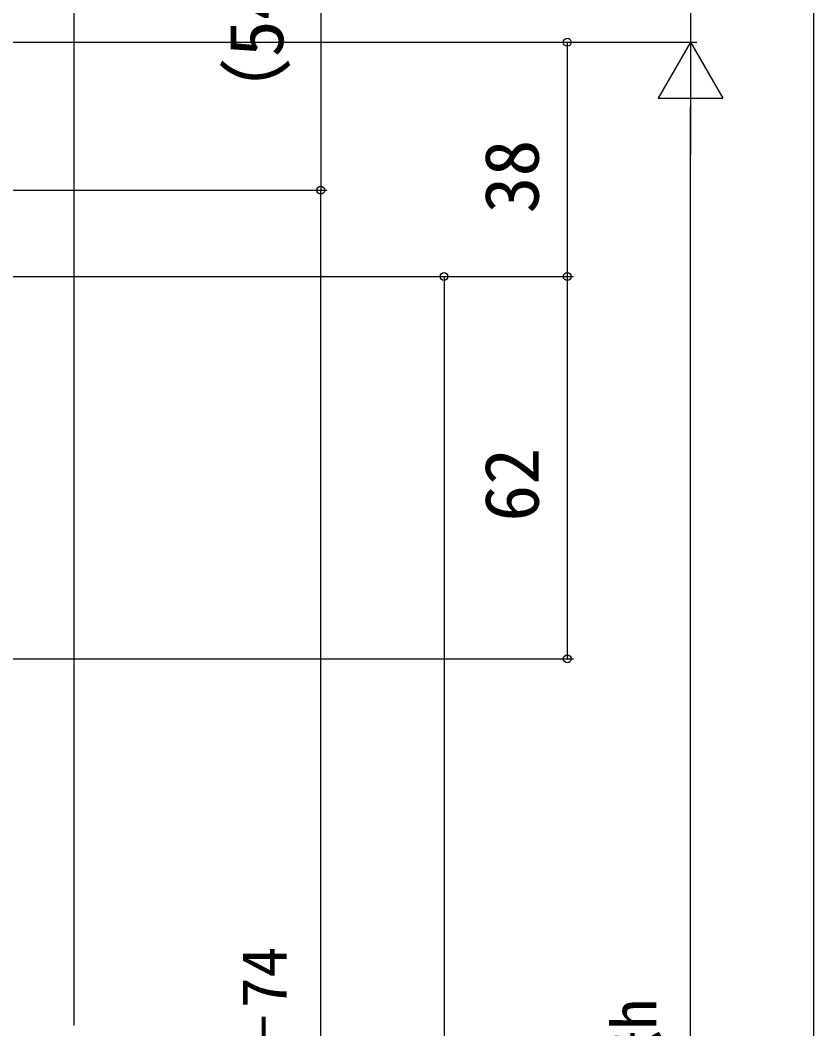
# Model space of a CAD drawing. Units: millimetres, scale not verified. Extents: x -525 to 525, y -783 to 778.
# Drawn here: x -189.3 to -60.5, y 265.3 to 428.9 of the extents above; entities that cross this region are included whole.
import ezdxf
from ezdxf.enums import TextEntityAlignment as Align

# ---------------------------------------------------------------- set-up
doc = ezdxf.new("R2010")
doc.units = ezdxf.units.MM
doc.header["$LTSCALE"] = 4
doc.layers.add('0-7_YKK_D', color=6, linetype='Continuous')
doc.layers.add('0-9_YSS_K', color=3, linetype='Continuous')
doc.styles.add('ＭＳ ゴシック', font='')
doc.styles.get('ＭＳ ゴシック').set_extended_font_data('MS Gothic')

msp = doc.modelspace()

# ---------------------------------------------------------------- linework, layer by layer
at = {"layer": '0-7_YKK_D'}
for p, q in [((-140.5, 455.3), (-140.5, 401.304)), ((-80.5, 455.3), (-80.5, 425.3)), ((-60.5, 50.8), (-60.5, 444.8)), ((-259, 425.3), (-99.5, 425.3)), ((-259, 425.3), (-79.5, 425.3)), ((-258.9, 425.3), (-79.5, 425.3)), ((-100.5, 425.3), (-100.5, 387.3)), ((-80.5, 425.3), (-85.75, 416.207)), ((-80.5, 425.3), (-75.25, 416.207)), ((-80.5, 425.3), (-80.5, 407.113)), ((-85.75, 416.207), (-75.25, 416.207)), ((-80.5, 90.8), (-80.5, 414.8)), ((-234.58, 401.304), (-139.5, 401.304)), ((-234.58, 401.304), (-139.5, 401.304)), ((-140.5, 60.304), (-140.5, 401.304)), ((-259.5, 387.3), (-99.5, 387.3)), ((-259.5, 387.3), (-99.5, 387.3)), ((-259.5, 387.3), (-119.5, 387.3)), ((-120.5, 387.3), (-120.5, 108.3)), ((-100.5, 387.3), (-100.5, 325.299)), ((-274, 325.299), (-99.5, 325.299))]:
    msp.add_line(p, q, dxfattribs=at)
for centre in [(-100.5, 425.3), (-140.5, 401.304), (-140.5, 401.304), (-120.5, 387.3), (-100.5, 387.3), (-100.5, 387.3), (-100.5, 325.299)]:
    msp.add_circle(centre, 0.637, dxfattribs=at)
at = {"layer": '0-9_YSS_K'}
msp.add_line((-180.5, 265.8), (-180.5, 438.8), dxfattribs=at)

# ---------------------------------------------------------------- texts
at = {"layer": '0-7_YKK_D', "style": 'ＭＳ ゴシック'}
for s, height, p in [('（54）', 8.798, (-143.931, 410.882)), ('38', 8.798, (-102.5, 397.539)), ('62', 8.798, (-102.5, 347.538)), ('網戸出来高＝H－74', 7.331, (-143.806, 193.653)), ('内法基準寸法h', 7.331, (-83.863, 205.13))]:
    msp.add_text(s, height=height, rotation=90, dxfattribs=at).set_placement(p, align=Align.BOTTOM_LEFT)

doc.saveas('drawing.dxf')
